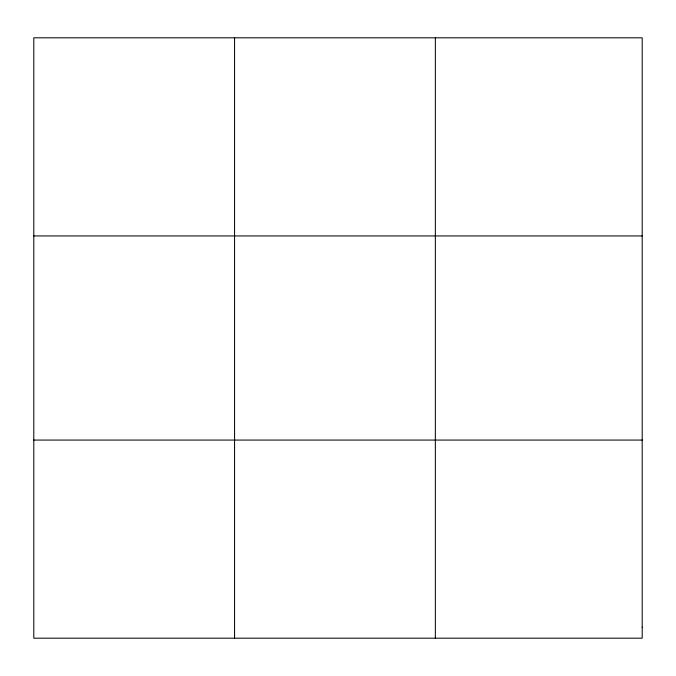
<?xml version="1.0" encoding="UTF-8"?>
<svg xmlns="http://www.w3.org/2000/svg" width="676" height="676" viewBox="0 0 676 676"><rect width="100%" height="100%" fill="white"/><g stroke="black" fill="none" stroke-linecap="round" stroke-linejoin="round"><path stroke-width="1.01" d="M234.572 638.195L234.572 37.805M435.344 638.195L435.344 37.805M33.8 235.932L642.2 235.932M33.8 440.068L642.2 440.068M642.2 627.184L642.2 638.195L33.8 638.195L33.8 37.805L642.2 37.805L642.2 627.184"/></g></svg>
